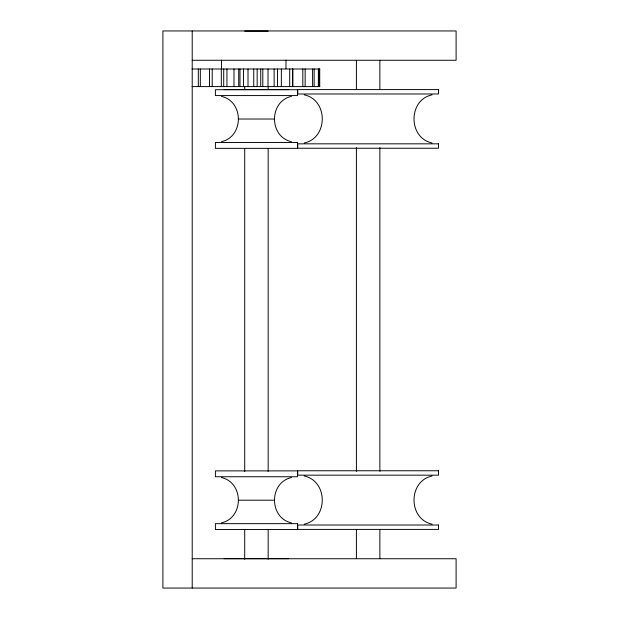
<?xml version="1.0" encoding="UTF-8"?>
<svg xmlns="http://www.w3.org/2000/svg" width="619" height="619" viewBox="0 0 619 619"><rect width="100%" height="100%" fill="white"/><g stroke="black" fill="none" stroke-linecap="round" stroke-linejoin="round"><path stroke-width="0.93" d="M221.501 68.616L221.501 60.105M285.978 68.616L285.978 60.105M221.455 96.371C243.994 101.338 243.994 136.722 221.455 141.689M291.417 141.689C268.878 136.722 268.878 101.338 291.417 96.371M221.455 477.543C243.994 482.511 243.994 517.894 221.455 522.862M291.417 522.862C268.878 517.894 268.878 482.511 291.417 477.543M432.062 94.839C408.006 99.891 408.006 137.929 432.062 142.989M304.223 142.989C328.279 137.929 328.279 99.891 304.223 94.839M432.062 476.011C408.006 481.071 408.006 519.109 432.062 524.161M304.223 524.161C328.279 519.109 328.279 481.071 304.223 476.011M244.706 31.066L268.166 31.066M192.215 60.267L456.102 60.267L456.102 30.95L162.898 30.95L162.898 588.05L456.102 588.05L456.102 558.733L192.215 558.733M192.045 68.995L319.806 68.995M192.045 86.59L319.806 86.59M224.179 89.593L288.686 89.593M238.841 119.026L274.031 119.026M238.841 500.198L274.031 500.198M224.179 558.663L288.686 558.663M379.873 60.267L379.873 89.593M379.873 147.593L379.873 471.407M379.873 529.407L379.873 558.733M356.412 60.267L356.412 89.593M356.412 147.593L356.412 471.407M356.412 529.407L356.412 558.733M319.721 68.995L319.721 86.59M319.009 68.995L319.009 86.59M318.359 68.995L318.359 86.59M314.135 68.995L314.135 86.59M312.595 68.995L312.595 86.59M305.144 68.995L305.144 86.59M302.823 68.995L302.823 86.59M292.787 68.995L292.787 86.59M292.64 68.995L292.64 86.59M289.7 68.995L289.7 86.59M281.351 68.995L281.351 86.59M277.498 68.995L277.498 86.59M274.132 68.995L274.132 86.59M268.166 86.714L268.166 89.593M268.166 148.575L268.166 471.508M268.166 529.524L268.166 559.228M268.027 68.995L268.027 86.59M262.804 68.995L262.804 86.59M260.731 68.995L260.731 86.59M257.171 68.995L257.171 86.59M253.736 68.995L253.736 86.59M248.01 68.995L248.01 86.59M244.706 86.714L244.706 89.593M244.706 148.575L244.706 471.508M244.706 529.524L244.706 559.228M243.484 68.995L243.484 86.59M239.971 68.995L239.971 86.59M238.71 68.995L238.71 86.59M233.99 68.995L233.99 86.59M226.941 68.995L226.941 86.59M223.714 68.995L223.714 86.59M221.316 68.995L221.316 86.59M212.216 68.995L212.216 86.59M209.501 68.995L209.501 86.59M200.332 68.995L200.332 86.59M198.304 68.995L198.304 86.59M192.215 30.95L192.215 588.05M438.515 89.593L297.77 89.593L297.77 93.987L438.515 93.987L438.515 89.593M297.484 89.709L215.389 89.709L215.389 95.574L297.484 95.574L297.484 89.709M297.484 142.486L215.389 142.486L215.389 148.351L297.484 148.351L297.484 142.486M438.515 143.832L297.77 143.832L297.77 148.235L438.515 148.235L438.515 143.832M438.515 470.765L297.77 470.765L297.77 475.168L438.515 475.168L438.515 470.765M297.484 470.881L215.389 470.881L215.389 476.746L297.484 476.746L297.484 470.881M297.484 523.659L215.389 523.659L215.389 529.524L297.484 529.524L297.484 523.659M438.515 525.013L297.77 525.013L297.77 529.407L438.515 529.407L438.515 525.013"/></g></svg>
